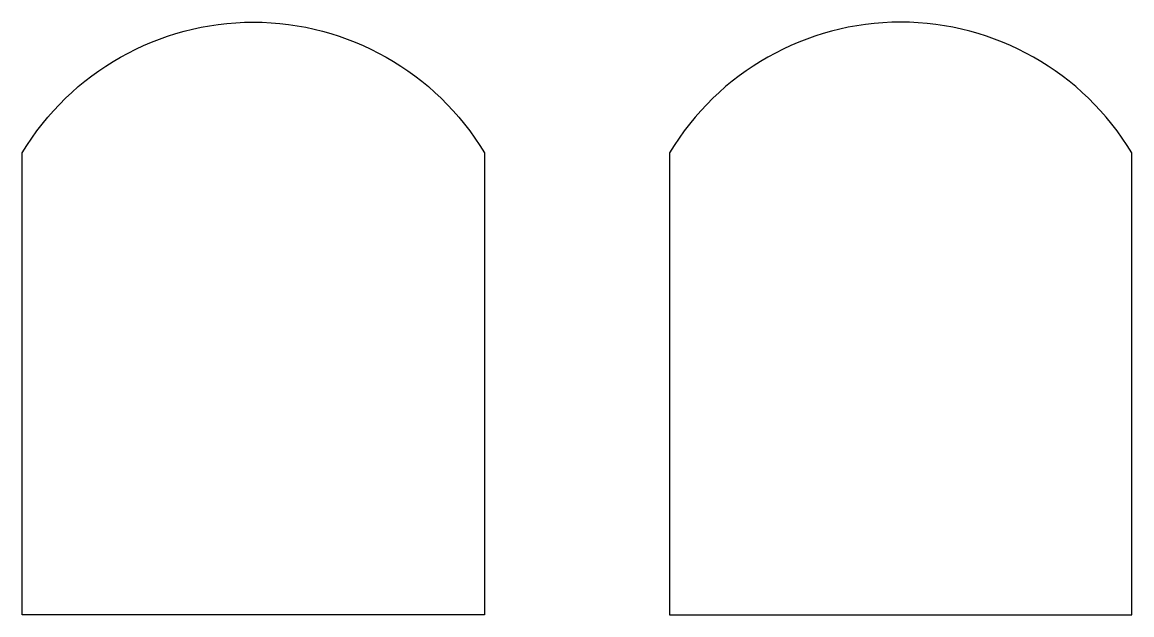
# Model space of a CAD drawing. Header units: inches. Extents: x 3.5 to 9.5, y 0 to 3.21.
import ezdxf

# ---------------------------------------------------------------- set-up
doc = ezdxf.new("R2010")
doc.units = ezdxf.units.IN
doc.header["$MEASUREMENT"] = 0

msp = doc.modelspace()

# ---------------------------------------------------------------- linework, layer by layer
for points in [[(3.5, 0), (3.5, 2.5, -0.56619), (6, 2.5), (6, 0)], [(7, 0), (9.5, 0), (9.5, 2.5, 0.56619), (7, 2.5)]]:
    msp.add_lwpolyline(points, format="xyb", close=True)

doc.saveas('drawing.dxf')
